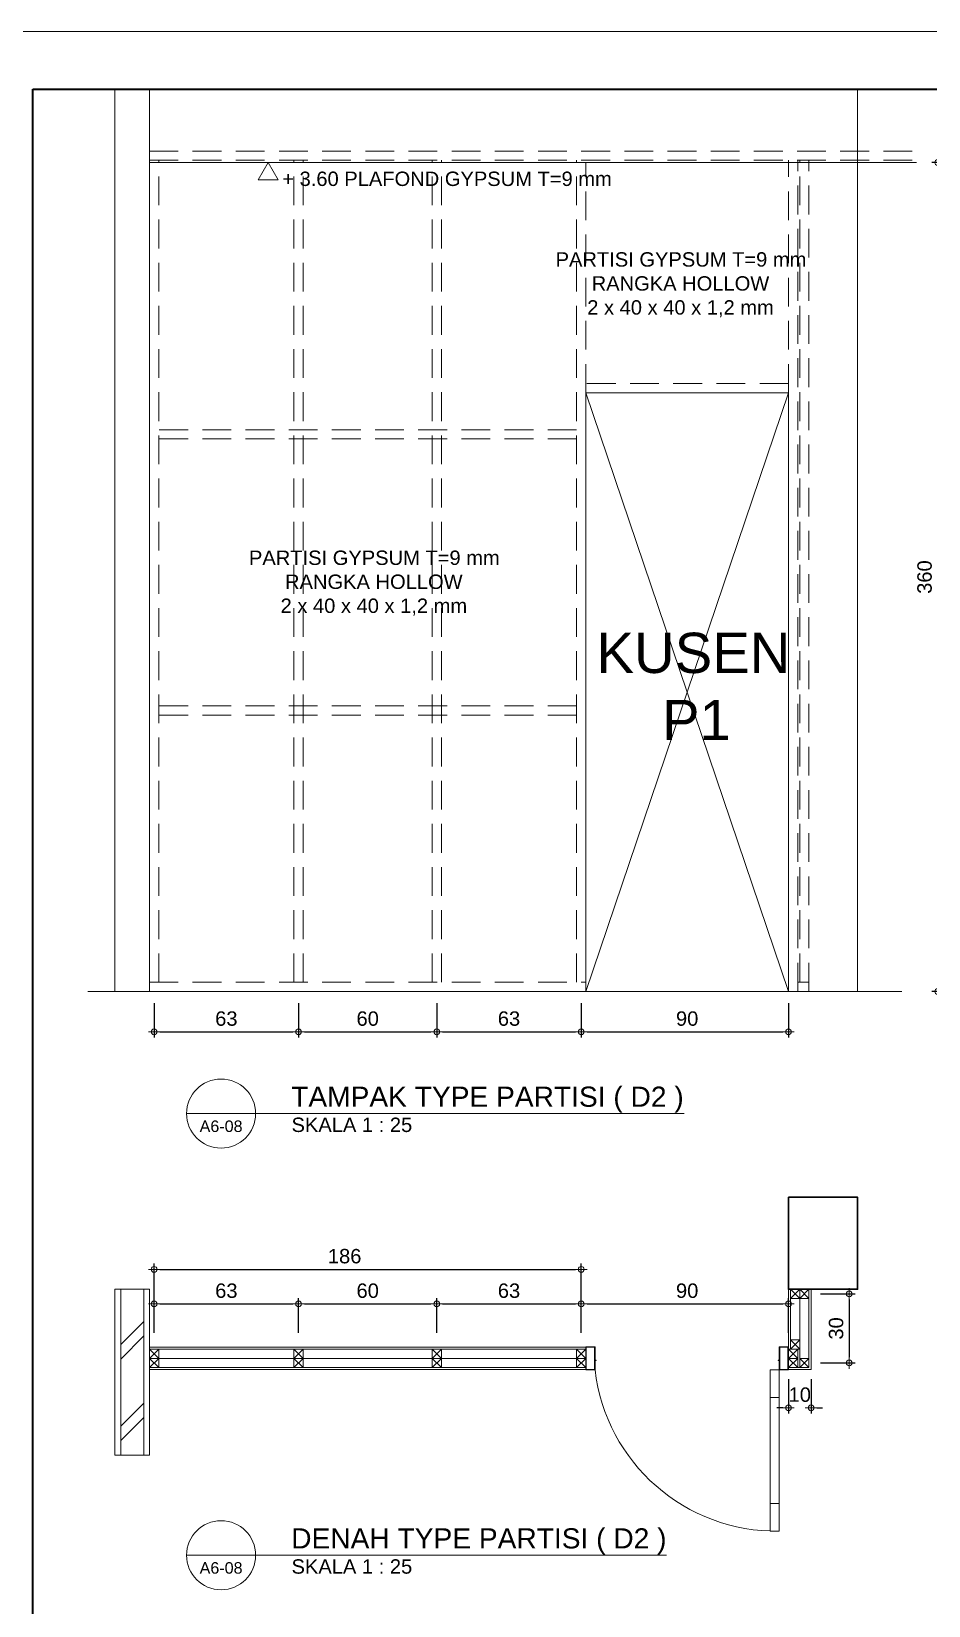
# Model space of a CAD drawing. Header units: millimetres. Extents: x -11 to 1625, y -267 to 195.
# Drawn here: x 996.19 to 1011.78, y -239.34 to -212 of the extents above; entities that cross this region are included whole.
import ezdxf
from ezdxf.enums import TextEntityAlignment as Align

# ---------------------------------------------------------------- set-up
doc = ezdxf.new("R2010")
doc.units = ezdxf.units.MM
doc.linetypes.add('HIDDEN', pattern=[0.375, 0.25, -0.125])
for name, color, linetype, lineweight in [('ars', 11, 'Continuous', 5), ('dinding', 5, 'Continuous', 15), ('GRS KOP', 1, 'Continuous', 35), ('KOLOM', 1, 'Continuous', 30), ('kop', 7, 'Continuous', 20), ('kus', 63, 'Continuous', 15), ('lan', 7, 'Continuous', 15), ('not', 7, 'Continuous', 20), ('PARTISI', 190, 'Continuous', 9), ('u', 6, 'Continuous', 20)]:
    doc.layers.add(name, color=color, linetype=linetype, lineweight=lineweight)
doc.styles.add('BARU', font='complex.shx')
doc.styles.add('S', font='SIMPLEX', dxfattribs={"width": 1.1})
doc.styles.get("Standard").update_dxf_attribs({"font": 'ARIALUNI.TTF'})
doc.dimstyles.new('SK-25', dxfattribs={"dimtxt": 0.25, "dimasz": 0.1, "dimexe": 0.1, "dimexo": 0, "dimgap": 0.1, "dimtad": 1, "dimdec": 0, "dimlfac": 25, "dimzin": 12, "dimdsep": 46, "dimtxsty": 'Standard', "dimblk": 'BULAT', "dimcen": 0.1, "dimclrd": 256, "dimadec": 0, "dimazin": 3, "dimtfac": 1, "dimtdec": 0, "dimtofl": 0, "dimtmove": 0, "dimatfit": 3, "dimldrblk": 'BULAT', "dimfxl": 0, "dimtolj": 1, "dimtzin": 0, "dimarcsym": 0})

# ---------------------------------------------------------------- blocks, each defined once
blk = doc.blocks.new('kop')
at = {"layer": 'GRS KOP'}
blk.add_lwpolyline([(1, 54), (83, 54), (83, 1), (1, 1)], close=True, dxfattribs=at)
at = {"layer": 'kop', "color": 7}
blk.add_line((84, 55), (0, 55), dxfattribs=at)
at = {"layer": 'kop', "style": 'BARU', "flags": 4}
for p, height in [((73.8, 5.4), 0.35), ((80.303, 5.382), 0.25), ((73.8, 4.9), 0.35), ((80.303, 4.882), 0.25), ((73.8, 4.4), 0.35), ((80.303, 4.382), 0.25)]:
    blk.add_attdef('-', p, '', height=height, dxfattribs=at)
at = {"layer": 'kop', "flags": 4}
for tag, p in [('AR-00', (78.057, 2.648)), ('00', (81.238, 2.647))]:
    blk.add_attdef(tag, text='', height=0.35, dxfattribs=at).set_placement(p, align=Align.MIDDLE)
blk = doc.blocks.new('K1')
at = {"layer": 'KOLOM'}
blk.add_lwpolyline([(0.2, 0.15), (-0.2, 0.15), (-0.2, -0.15), (0.2, -0.15), (0.2, 0.15)], dxfattribs=at)
blk = doc.blocks.new('Ndtpd')
blk.add_line((0.747, 0), (-0.747, 0))
blk.add_circle((0, 0), 0.747)
at = {"flags": 4}
for tag, height, p in [('NO', 0.5, (0, 0.148)), ('NOLBR', 0.3, (0, -0.398))]:
    blk.add_attdef(tag, text='', height=height, dxfattribs=at).set_placement(p, align=Align.CENTER)
for tag, p, height in [('NDTPD', (1.516, 0.148), 0.5), ('SKALA', (1.523, -0.398), 0.3)]:
    blk.add_attdef(tag, p, '', height=height, dxfattribs=at)
blk = doc.blocks.new('BULAT')
for p, q in [((-1, 0), (1, 0)), ((0, -1), (0, 1))]:
    blk.add_line(p, q)
blk.add_circle((0, 0), 0.5)
blk = doc.blocks.new('*D2217')
at = {"layer": 'Defpoints', "color": 0, "ltscale": 0.15}
for p in [(1009.899, -233.931), (1009.899, -235.131), (1010.399, -235.131)]:
    blk.add_point(p, dxfattribs=at)
at = {"layer": 'u', "color": 0, "lineweight": -2, "ltscale": 0.15}
for p, q in [((1009.899, -233.931), (1010.499, -233.931)), ((1009.899, -235.131), (1010.499, -235.131))]:
    blk.add_line(p, q, dxfattribs=at)
at = {"layer": 'u', "lineweight": -2, "ltscale": 0.15}
blk.add_line((1010.399, -234.031), (1010.399, -235.031), dxfattribs=at)
at = {"layer": 'u', "lineweight": -2, "ltscale": 0.15, "xscale": 0.1, "yscale": 0.1, "zscale": 0.1}
for p, rotation in [((1010.399, -233.931), 90), ((1010.399, -235.131), 270)]:
    blk.add_blockref('BULAT', p, dxfattribs=dict(at, rotation=rotation))
at = {"layer": 'u', "color": 0, "ltscale": 0.15, "insert": (1010.171, -234.531), "char_height": 0.25, "attachment_point": 5, "rotation": 90}
blk.add_mtext('\\A1;30', dxfattribs=at)
blk = doc.blocks.new('*D2218')
at = {"layer": 'Defpoints', "color": 0, "ltscale": 0.15}
for p in [(1005.743, -233.505), (998.323, -234.005), (1005.743, -234.005)]:
    blk.add_point(p, dxfattribs=at)
at = {"layer": 'u', "color": 0, "lineweight": -2, "ltscale": 0.15}
for p, q in [((998.323, -234.005), (998.323, -233.405)), ((1005.743, -234.005), (1005.743, -233.405))]:
    blk.add_line(p, q, dxfattribs=at)
at = {"layer": 'u', "lineweight": -2, "ltscale": 0.15}
blk.add_line((998.423, -233.505), (1005.643, -233.505), dxfattribs=at)
at = {"layer": 'u', "lineweight": -2, "ltscale": 0.15, "xscale": 0.1, "yscale": 0.1, "zscale": 0.1, "rotation": 180}
blk.add_blockref('BULAT', (998.323, -233.505), dxfattribs=at)
at = {"layer": 'u', "lineweight": -2, "ltscale": 0.15, "xscale": 0.1, "yscale": 0.1, "zscale": 0.1}
blk.add_blockref('BULAT', (1005.743, -233.505), dxfattribs=at)
at = {"layer": 'u', "color": 0, "ltscale": 0.15, "insert": (1001.633, -233.277), "char_height": 0.25, "attachment_point": 5}
blk.add_mtext('\\A1;186', dxfattribs=at)
blk = doc.blocks.new('*D2219')
at = {"layer": 'Defpoints', "color": 0, "ltscale": 0.15}
for p in [(1003.233, -234.105), (1000.833, -234.605), (1003.233, -234.605)]:
    blk.add_point(p, dxfattribs=at)
at = {"layer": 'u', "color": 0, "lineweight": -2, "ltscale": 0.15}
for p, q in [((1000.833, -234.605), (1000.833, -234.005)), ((1003.233, -234.605), (1003.233, -234.005))]:
    blk.add_line(p, q, dxfattribs=at)
at = {"layer": 'u', "lineweight": -2, "ltscale": 0.15}
blk.add_line((1000.933, -234.105), (1003.133, -234.105), dxfattribs=at)
at = {"layer": 'u', "lineweight": -2, "ltscale": 0.15, "xscale": 0.1, "yscale": 0.1, "zscale": 0.1, "rotation": 180}
blk.add_blockref('BULAT', (1000.833, -234.105), dxfattribs=at)
at = {"layer": 'u', "lineweight": -2, "ltscale": 0.15, "xscale": 0.1, "yscale": 0.1, "zscale": 0.1}
blk.add_blockref('BULAT', (1003.233, -234.105), dxfattribs=at)
at = {"layer": 'u', "color": 0, "ltscale": 0.15, "insert": (1002.033, -233.877), "char_height": 0.25, "attachment_point": 5}
blk.add_mtext('\\A1;60', dxfattribs=at)
blk = doc.blocks.new('*D2220')
at = {"layer": 'Defpoints', "color": 0, "ltscale": 0.15}
for p in [(1005.743, -234.105), (1003.233, -234.605), (1005.743, -234.605)]:
    blk.add_point(p, dxfattribs=at)
at = {"layer": 'u', "color": 0, "lineweight": -2, "ltscale": 0.15}
for p, q in [((1003.233, -234.605), (1003.233, -234.005)), ((1005.743, -234.605), (1005.743, -234.005))]:
    blk.add_line(p, q, dxfattribs=at)
at = {"layer": 'u', "lineweight": -2, "ltscale": 0.15}
blk.add_line((1003.333, -234.105), (1005.643, -234.105), dxfattribs=at)
at = {"layer": 'u', "lineweight": -2, "ltscale": 0.15, "xscale": 0.1, "yscale": 0.1, "zscale": 0.1, "rotation": 180}
blk.add_blockref('BULAT', (1003.233, -234.105), dxfattribs=at)
at = {"layer": 'u', "lineweight": -2, "ltscale": 0.15, "xscale": 0.1, "yscale": 0.1, "zscale": 0.1}
blk.add_blockref('BULAT', (1005.743, -234.105), dxfattribs=at)
at = {"layer": 'u', "color": 0, "ltscale": 0.15, "insert": (1004.488, -233.877), "char_height": 0.25, "attachment_point": 5}
blk.add_mtext('\\A1;63', dxfattribs=at)
blk = doc.blocks.new('*D2221')
at = {"layer": 'Defpoints', "color": 0, "ltscale": 0.15}
for p in [(1000.833, -234.105), (998.323, -234.605), (1000.833, -234.605)]:
    blk.add_point(p, dxfattribs=at)
at = {"layer": 'u', "color": 0, "lineweight": -2, "ltscale": 0.15}
for p, q in [((998.323, -234.605), (998.323, -234.005)), ((1000.833, -234.605), (1000.833, -234.005))]:
    blk.add_line(p, q, dxfattribs=at)
at = {"layer": 'u', "lineweight": -2, "ltscale": 0.15}
blk.add_line((998.423, -234.105), (1000.733, -234.105), dxfattribs=at)
at = {"layer": 'u', "lineweight": -2, "ltscale": 0.15, "xscale": 0.1, "yscale": 0.1, "zscale": 0.1, "rotation": 180}
blk.add_blockref('BULAT', (998.323, -234.105), dxfattribs=at)
at = {"layer": 'u', "lineweight": -2, "ltscale": 0.15, "xscale": 0.1, "yscale": 0.1, "zscale": 0.1}
blk.add_blockref('BULAT', (1000.833, -234.105), dxfattribs=at)
at = {"layer": 'u', "color": 0, "ltscale": 0.15, "insert": (999.578, -233.877), "char_height": 0.25, "attachment_point": 5}
blk.add_mtext('\\A1;63', dxfattribs=at)
blk = doc.blocks.new('*D2222')
at = {"layer": 'Defpoints', "color": 0, "ltscale": 0.15}
for p in [(1009.343, -234.105), (1005.743, -234.605), (1009.343, -234.605)]:
    blk.add_point(p, dxfattribs=at)
at = {"layer": 'u', "color": 0, "lineweight": -2, "ltscale": 0.15}
for p, q in [((1005.743, -234.605), (1005.743, -234.005)), ((1009.343, -234.605), (1009.343, -234.005))]:
    blk.add_line(p, q, dxfattribs=at)
at = {"layer": 'u', "lineweight": -2, "ltscale": 0.15}
blk.add_line((1005.843, -234.105), (1009.243, -234.105), dxfattribs=at)
at = {"layer": 'u', "lineweight": -2, "ltscale": 0.15, "xscale": 0.1, "yscale": 0.1, "zscale": 0.1, "rotation": 180}
blk.add_blockref('BULAT', (1005.743, -234.105), dxfattribs=at)
at = {"layer": 'u', "lineweight": -2, "ltscale": 0.15, "xscale": 0.1, "yscale": 0.1, "zscale": 0.1}
blk.add_blockref('BULAT', (1009.343, -234.105), dxfattribs=at)
at = {"layer": 'u', "color": 0, "ltscale": 0.15, "insert": (1007.583, -233.877), "char_height": 0.25, "attachment_point": 5}
blk.add_mtext('\\A1;90', dxfattribs=at)
blk = doc.blocks.new('*D2223')
at = {"layer": 'Defpoints', "color": 0, "ltscale": 0.15}
for p in [(1000.833, -228.878), (1003.233, -228.878), (1003.233, -229.378)]:
    blk.add_point(p, dxfattribs=at)
at = {"layer": 'u', "color": 0, "lineweight": -2, "ltscale": 0.15}
for p, q in [((1000.833, -228.878), (1000.833, -229.478)), ((1003.233, -228.878), (1003.233, -229.478))]:
    blk.add_line(p, q, dxfattribs=at)
at = {"layer": 'u', "lineweight": -2, "ltscale": 0.15}
blk.add_line((1000.933, -229.378), (1003.133, -229.378), dxfattribs=at)
at = {"layer": 'u', "lineweight": -2, "ltscale": 0.15, "xscale": 0.1, "yscale": 0.1, "zscale": 0.1, "rotation": 180}
blk.add_blockref('BULAT', (1000.833, -229.378), dxfattribs=at)
at = {"layer": 'u', "lineweight": -2, "ltscale": 0.15, "xscale": 0.1, "yscale": 0.1, "zscale": 0.1}
blk.add_blockref('BULAT', (1003.233, -229.378), dxfattribs=at)
at = {"layer": 'u', "color": 0, "ltscale": 0.15, "insert": (1002.033, -229.15), "char_height": 0.25, "attachment_point": 5}
blk.add_mtext('\\A1;60', dxfattribs=at)
blk = doc.blocks.new('*D2224')
at = {"layer": 'Defpoints', "color": 0, "ltscale": 0.15}
for p in [(1003.233, -228.878), (1005.743, -228.878), (1005.743, -229.378)]:
    blk.add_point(p, dxfattribs=at)
at = {"layer": 'u', "color": 0, "lineweight": -2, "ltscale": 0.15}
for p, q in [((1003.233, -228.878), (1003.233, -229.478)), ((1005.743, -228.878), (1005.743, -229.478))]:
    blk.add_line(p, q, dxfattribs=at)
at = {"layer": 'u', "lineweight": -2, "ltscale": 0.15}
blk.add_line((1003.333, -229.378), (1005.643, -229.378), dxfattribs=at)
at = {"layer": 'u', "lineweight": -2, "ltscale": 0.15, "xscale": 0.1, "yscale": 0.1, "zscale": 0.1, "rotation": 180}
blk.add_blockref('BULAT', (1003.233, -229.378), dxfattribs=at)
at = {"layer": 'u', "lineweight": -2, "ltscale": 0.15, "xscale": 0.1, "yscale": 0.1, "zscale": 0.1}
blk.add_blockref('BULAT', (1005.743, -229.378), dxfattribs=at)
at = {"layer": 'u', "color": 0, "ltscale": 0.15, "insert": (1004.488, -229.15), "char_height": 0.25, "attachment_point": 5}
blk.add_mtext('\\A1;63', dxfattribs=at)
blk = doc.blocks.new('*D2225')
at = {"layer": 'Defpoints', "color": 0, "ltscale": 0.15}
for p in [(998.323, -228.878), (1000.833, -228.878), (1000.833, -229.378)]:
    blk.add_point(p, dxfattribs=at)
at = {"layer": 'u', "color": 0, "lineweight": -2, "ltscale": 0.15}
for p, q in [((998.323, -228.878), (998.323, -229.478)), ((1000.833, -228.878), (1000.833, -229.478))]:
    blk.add_line(p, q, dxfattribs=at)
at = {"layer": 'u', "lineweight": -2, "ltscale": 0.15}
blk.add_line((998.423, -229.378), (1000.733, -229.378), dxfattribs=at)
at = {"layer": 'u', "lineweight": -2, "ltscale": 0.15, "xscale": 0.1, "yscale": 0.1, "zscale": 0.1, "rotation": 180}
blk.add_blockref('BULAT', (998.323, -229.378), dxfattribs=at)
at = {"layer": 'u', "lineweight": -2, "ltscale": 0.15, "xscale": 0.1, "yscale": 0.1, "zscale": 0.1}
blk.add_blockref('BULAT', (1000.833, -229.378), dxfattribs=at)
at = {"layer": 'u', "color": 0, "ltscale": 0.15, "insert": (999.578, -229.15), "char_height": 0.25, "attachment_point": 5}
blk.add_mtext('\\A1;63', dxfattribs=at)
blk = doc.blocks.new('*D2226')
at = {"layer": 'Defpoints', "color": 0, "ltscale": 0.15}
for p in [(1005.743, -228.878), (1009.343, -228.878), (1009.343, -229.378)]:
    blk.add_point(p, dxfattribs=at)
at = {"layer": 'u', "color": 0, "lineweight": -2, "ltscale": 0.15}
for p, q in [((1005.743, -228.878), (1005.743, -229.478)), ((1009.343, -228.878), (1009.343, -229.478))]:
    blk.add_line(p, q, dxfattribs=at)
at = {"layer": 'u', "lineweight": -2, "ltscale": 0.15}
blk.add_line((1005.843, -229.378), (1009.243, -229.378), dxfattribs=at)
at = {"layer": 'u', "lineweight": -2, "ltscale": 0.15, "xscale": 0.1, "yscale": 0.1, "zscale": 0.1, "rotation": 180}
blk.add_blockref('BULAT', (1005.743, -229.378), dxfattribs=at)
at = {"layer": 'u', "lineweight": -2, "ltscale": 0.15, "xscale": 0.1, "yscale": 0.1, "zscale": 0.1}
blk.add_blockref('BULAT', (1009.343, -229.378), dxfattribs=at)
at = {"layer": 'u', "color": 0, "ltscale": 0.15, "insert": (1007.583, -229.15), "char_height": 0.25, "attachment_point": 5}
blk.add_mtext('\\A1;90', dxfattribs=at)
blk = doc.blocks.new('*D2227')
at = {"layer": 'Defpoints', "color": 0, "ltscale": 0.15}
for p in [(1009.343, -235.411), (1009.735, -235.411), (1009.343, -235.911)]:
    blk.add_point(p, dxfattribs=at)
at = {"layer": 'u', "color": 0, "lineweight": -2, "ltscale": 0.15}
for p, q in [((1009.343, -235.411), (1009.343, -236.011)), ((1009.735, -235.411), (1009.735, -236.011))]:
    blk.add_line(p, q, dxfattribs=at)
at = {"layer": 'u', "lineweight": -2, "ltscale": 0.15}
for p, q in [((1009.243, -235.911), (1009.143, -235.911)), ((1009.835, -235.911), (1009.935, -235.911))]:
    blk.add_line(p, q, dxfattribs=at)
at = {"layer": 'u', "lineweight": -2, "ltscale": 0.15, "xscale": 0.1, "yscale": 0.1, "zscale": 0.1}
blk.add_blockref('BULAT', (1009.343, -235.911), dxfattribs=at)
at = {"layer": 'u', "lineweight": -2, "ltscale": 0.15, "xscale": 0.1, "yscale": 0.1, "zscale": 0.1, "rotation": 180}
blk.add_blockref('BULAT', (1009.735, -235.911), dxfattribs=at)
at = {"layer": 'u', "color": 0, "ltscale": 0.15, "insert": (1009.539, -235.683), "char_height": 0.25, "attachment_point": 5}
blk.add_mtext('\\A1;10', dxfattribs=at)
blk = doc.blocks.new('PEILA')
blk.add_lwpolyline([(-0.188, -0.325), (0.188, -0.325), (0, 0)], close=True)
at = {"style": 'S', "width": 1.1, "flags": 4}
blk.add_attdef('CAT', (0.265, -0.289), '', height=0.2, dxfattribs=at)
blk = doc.blocks.new('*D2434')
at = {"layer": 'Defpoints', "color": 0, "ltscale": 0.15}
for p in [(1012.435, -214.278), (1011.935, -228.678), (1012.435, -228.678)]:
    blk.add_point(p, dxfattribs=at)
at = {"layer": 'u', "color": 0, "lineweight": -2, "ltscale": 0.15}
for p, q in [((1012.435, -214.278), (1011.835, -214.278)), ((1012.435, -228.678), (1011.835, -228.678))]:
    blk.add_line(p, q, dxfattribs=at)
at = {"layer": 'u', "lineweight": -2, "ltscale": 0.15}
blk.add_line((1011.935, -214.378), (1011.935, -228.578), dxfattribs=at)
at = {"layer": 'u', "lineweight": -2, "ltscale": 0.15, "xscale": 0.1, "yscale": 0.1, "zscale": 0.1}
for p, rotation in [((1011.935, -214.278), 90), ((1011.935, -228.678), 270)]:
    blk.add_blockref('BULAT', p, dxfattribs=dict(at, rotation=rotation))
at = {"layer": 'u', "color": 0, "ltscale": 0.15, "insert": (1011.708, -221.478), "char_height": 0.25, "attachment_point": 5, "rotation": 90}
blk.add_mtext('\\A1;360', dxfattribs=at)

msp = doc.modelspace()

# ---------------------------------------------------------------- hatches: boundary and pattern name
at = {"layer": 'ars'}
h = msp.add_hatch(dxfattribs=at)
h.set_pattern_fill('TEMBOK', color=256)
h.set_pattern_definition([(45, (1043.9426, -272.051), (-0.707107, 0.707107), []), (45, (1044.1926, -272.051), (-0.707107, 0.707107), [])])
h.paths.add_polyline_path([(998.1426445, -236.7310398), (998.1426445, -233.8510398), (997.7426445, -233.8510398), (997.7426445, -236.7310398)])

# ---------------------------------------------------------------- linework, layer by layer
for p, q in [((1011.5661876, -214.2775377), (998.2426445, -214.2775377)), ((1009.3426445, -234.8550398), (1009.3426445, -233.8510398)), ((1009.3786445, -233.8510398), (1009.5386445, -234.0110398)), ((1009.3786445, -234.0110398), (1009.5386445, -233.8510398)), ((1009.5386445, -234.0110398), (1009.6986445, -233.8510398)), ((1009.5386445, -233.8510398), (1009.6986445, -234.0110398)), ((1009.7346445, -235.2470398), (1009.7346445, -233.8510398)), ((1005.8226445, -234.8550398), (998.2426445, -234.8550398)), ((998.4026445, -234.8910398), (998.2426445, -235.0510398)), ((998.2426445, -234.8910398), (998.4026445, -235.0510398)), ((1000.9126445, -234.8910398), (1000.7526445, -235.0510398)), ((1000.7526445, -234.8910398), (1000.9126445, -235.0510398)), ((1003.3126445, -234.8910398), (1003.1526445, -235.0510398)), ((1003.1526445, -234.8910398), (1003.3126445, -235.0510398)), ((1005.6626445, -234.8910398), (1005.8226445, -235.0510398)), ((1005.8226445, -234.8910398), (1005.6626445, -235.0510398)), ((1009.5026445, -234.8910398), (1009.3426445, -235.0510398)), ((1009.3426445, -234.8910398), (1009.5026445, -235.0510398)), ((1009.3786445, -234.8910398), (1009.5386445, -234.7310398)), ((1009.3786445, -234.7310398), (1009.5386445, -234.8910398)), ((998.2426445, -235.0510398), (998.4026445, -235.2110398)), ((998.4026445, -235.0510398), (998.2426445, -235.2110398)), ((1000.7526445, -235.0510398), (1000.9126445, -235.2110398)), ((1000.9126445, -235.0510398), (1000.7526445, -235.2110398)), ((1003.1526445, -235.0510398), (1003.3126445, -235.2110398)), ((1003.3126445, -235.0510398), (1003.1526445, -235.2110398)), ((1005.8226445, -235.0510398), (1005.6626445, -235.2110398)), ((1005.6626445, -235.0510398), (1005.8226445, -235.2110398)), ((1009.3426445, -235.0510398), (1009.5026445, -235.2110398)), ((1009.5026445, -235.0510398), (1009.3426445, -235.2110398)), ((1009.5386445, -235.0510398), (1009.6986445, -235.2110398)), ((1009.5386445, -235.2110398), (1009.6986445, -235.0510398)), ((1005.8226445, -235.2470398), (998.2426445, -235.2470398)), ((1009.3426445, -235.2470398), (1009.7346445, -235.2470398))]:
    msp.add_line(p, q, dxfattribs=at)
msp.add_lwpolyline([(998.1426445, -236.7310398), (998.1426445, -233.8510398), (997.7426445, -233.8510398), (997.7426445, -236.7310398)], close=True, dxfattribs=at)
at = {"layer": 'dinding'}
for p, q in [((997.6426445, -228.6775377), (997.6426445, -213)), ((998.2426445, -228.6775377), (998.2426445, -213)), ((1010.5426445, -228.6775377), (1010.5426445, -213))]:
    msp.add_line(p, q, dxfattribs=at)
msp.add_lwpolyline([(998.2426445, -236.7310398), (998.2426445, -233.8510398), (997.6426445, -233.8510398), (997.6426445, -236.7310398)], close=True, dxfattribs=at)
at = {"layer": 'kus'}
for p, q in [((1005.8226445, -228.6775377), (1005.8226445, -218.2775377)), ((1009.3426445, -218.2775377), (1005.8226445, -218.2775377)), ((1005.8226445, -228.6775377), (1009.3426445, -218.2775377)), ((1005.8226445, -218.2775377), (1009.3426445, -228.6775377)), ((1009.3426445, -228.6775377), (1009.3426445, -218.2775377))]:
    msp.add_line(p, q, dxfattribs=at)
for points in [[(1006.0021978, -235.0910398), (1005.9826445, -235.0910398), (1005.9826445, -235.0968491), (1005.9826445, -235.2510398), (1005.8226445, -235.2510398), (1005.8226445, -234.8510398), (1005.9826445, -234.8510398), (1005.9826445, -235.0770156), (1006.0021978, -235.0840507)], [(1005.9746445, -234.8590398), (1005.8306445, -234.8590398), (1005.8306445, -235.2430398), (1005.9746445, -235.2430398)], [(1009.1630912, -235.0910398), (1009.1826445, -235.0910398), (1009.1826445, -235.0968491), (1009.1826445, -235.2510398), (1009.3426445, -235.2510398), (1009.3426445, -234.8510398), (1009.1826445, -234.8510398), (1009.1826445, -235.0770156), (1009.1630912, -235.0840507)], [(1009.1906445, -234.8590398), (1009.3346445, -234.8590398), (1009.3346445, -235.2430398), (1009.1906445, -235.2430398)], [(1009.1826445, -235.2510398), (1009.0226445, -235.2510398), (1009.0226445, -235.7310398), (1009.1826445, -235.7310398)], [(1009.1826445, -237.5710398), (1009.0226445, -237.5710398), (1009.0226445, -235.7310398), (1009.1826445, -235.7310398)], [(1009.1826445, -238.0510398), (1009.0226445, -238.0510398), (1009.0226445, -237.5710398), (1009.1826445, -237.5710398)]]:
    msp.add_lwpolyline(points, close=True, dxfattribs=at)
msp.add_lwpolyline([(1005.9826445, -235.2510398, 0.3857430684), (1009.1826445, -238.0510398, 1.3032253728)], format="xyb", dxfattribs=at)
at = {"layer": 'lan'}
msp.add_line((997.1713321, -228.6775377), (1011.3136366, -228.6775377), dxfattribs=at)
at = {"layer": 'not'}
for p, q in [((1000.0868965, -230.7986673), (1007.5323344, -230.7986673)), ((1000.0868965, -238.4716405), (1007.2248656, -238.4716405))]:
    msp.add_line(p, q, dxfattribs=at)
at = {"layer": 'PARTISI', "linetype": 'HIDDEN', "ltscale": 2}
for p, q in [((998.2426445, -214.0775377), (1011.5661876, -214.0775377)), ((998.2426445, -214.2375377), (1011.5661876, -214.2375377)), ((998.4026445, -228.5175377), (998.4026445, -214.2375377)), ((1000.7526445, -228.5175377), (1000.7526445, -214.2375377)), ((1000.9126445, -228.5175377), (1000.9126445, -214.2375377)), ((1003.1526445, -228.5175377), (1003.1526445, -214.2375377)), ((1003.3126445, -228.5175377), (1003.3126445, -214.2375377)), ((1005.6626445, -228.5175377), (1005.6626445, -214.2375377)), ((1005.8226445, -218.2775377), (1005.8226445, -214.2775377)), ((1009.3426445, -218.2775377), (1009.3426445, -214.2375377)), ((1009.5026445, -228.6775377), (1009.5026445, -214.2375377)), ((1009.5386445, -228.5175377), (1009.5386445, -214.2375377)), ((1009.6986445, -228.6775377), (1009.6986445, -214.2375377)), ((1009.3426445, -218.1175377), (1005.8226445, -218.1175377)), ((1005.6626445, -218.9175377), (998.4026445, -218.9175377)), ((1005.6626445, -219.0775377), (998.4026445, -219.0775377)), ((1005.6626445, -223.7175377), (998.4026445, -223.7175377)), ((1005.6626445, -223.8775377), (998.4026445, -223.8775377)), ((998.2426445, -228.5175377), (1005.8226445, -228.5175377))]:
    msp.add_line(p, q, dxfattribs=at)
at = {"layer": 'PARTISI', "linetype": 'HIDDEN'}
msp.add_line((1009.5026445, -228.5175377), (1009.6986445, -228.5175377), dxfattribs=at)
at = {"layer": 'PARTISI'}
for p, q in [((1009.3786445, -234.8910398), (1009.3786445, -233.8510398)), ((1009.3786445, -234.0110398), (1009.6986445, -234.0110398)), ((1009.5386445, -235.2110398), (1009.5386445, -233.8510398)), ((1009.6986445, -235.2110398), (1009.6986445, -233.8510398)), ((1005.8226445, -234.8910398), (998.2426445, -234.8910398)), ((998.4026445, -235.2110398), (998.4026445, -234.8910398)), ((1000.7526445, -235.2110398), (1000.7526445, -234.8910398)), ((1000.9126445, -235.2110398), (1000.9126445, -234.8910398)), ((1003.1526445, -235.2110398), (1003.1526445, -234.8910398)), ((1003.3126445, -235.2110398), (1003.3126445, -234.8910398)), ((1005.6626445, -235.2110398), (1005.6626445, -234.8910398)), ((1009.3426445, -234.8910398), (1009.5026445, -234.8910398)), ((1009.3786445, -234.7310398), (1009.5386445, -234.7310398)), ((1009.3826445, -234.8910398), (1009.5386445, -234.8910398)), ((1009.5026445, -235.2110398), (1009.5026445, -234.8910398)), ((1005.8226445, -235.0510398), (998.2426445, -235.0510398)), ((1009.3426445, -235.0510398), (1009.5026445, -235.0510398)), ((1009.5386445, -235.0510398), (1009.6986445, -235.0510398)), ((1005.8226445, -235.2110398), (998.2426445, -235.2110398)), ((1009.3426445, -235.2110398), (1009.6986445, -235.2110398))]:
    msp.add_line(p, q, dxfattribs=at)

# ---------------------------------------------------------------- block references
at = {"layer": 'KOLOM', "xscale": 4, "yscale": 4, "zscale": 4, "rotation": 90}
msp.add_blockref('K1', (1009.9426445, -233.0510398), dxfattribs=at)
at = {"layer": 'kop'}
msp.add_blockref('kop', (995.2141622, -267), dxfattribs=at)
at = {"layer": 'not'}
ref = msp.add_blockref('PEILA', (1000.3058308, -214.2775377), dxfattribs=dict(at, xscale=0.9237604307034012, yscale=0.9237604307034012, zscale=0.9237604307034012))
ref.add_attrib('CAT', '+ 3.60 PLAFOND GYPSUM T=9 mm', (1000.5491761, -214.6840896), dxfattribs={"layer": '0', "height": 0.25, "flags": 4})
ref = msp.add_blockref('Ndtpd', (999.4868965, -230.7986673), dxfattribs=dict(at, xscale=0.803212851405533, yscale=0.803212851405533, zscale=0.803212851405533))
ref.add_attrib('NDTPD', 'TAMPAK TYPE PARTISI ( D2 )', (1000.7045812, -230.6801415), dxfattribs={"layer": '0', "height": 0.35, "flags": 4})
ref.add_attrib('NOLBR', 'A6-08', dxfattribs={"layer": '0', "height": 0.2, "flags": 4}).set_placement((999.4865693, -231.1186372), align=Align.CENTER)
ref.add_attrib('SKALA', 'SKALA 1 : 25', (1000.7103812, -231.1186372), dxfattribs={"layer": '0', "height": 0.25, "flags": 4})
ref = msp.add_blockref('Ndtpd', (999.4868965, -238.4716405), dxfattribs=dict(at, xscale=0.803212851405533, yscale=0.803212851405533, zscale=0.803212851405533))
ref.add_attrib('NDTPD', 'DENAH TYPE PARTISI ( D2 )', (1000.7045812, -238.3531147), dxfattribs={"layer": '0', "height": 0.35, "flags": 4})
ref.add_attrib('NOLBR', 'A6-08', dxfattribs={"layer": '0', "height": 0.2, "flags": 4}).set_placement((999.4865693, -238.7916104), align=Align.CENTER)
ref.add_attrib('SKALA', 'SKALA 1 : 25', (1000.7103812, -238.7916104), dxfattribs={"layer": '0', "height": 0.25, "flags": 4})

# ---------------------------------------------------------------- texts
at = {"layer": 'not', "attachment_point": 1}
for s, width, insert, char_height in [('\\pi0.035568;PARTISI GYPSUM T=9 mm\\P\\pi0.66227;RANGKA HOLLOW\\P\\pi0.58494;2 x 40 x 40 x 1,2 mm', 4.378435059, (1005.2620929, -215.8349843), 0.25), ('\\pi0.035568;PARTISI GYPSUM T=9 mm\\P\\pi0.66227;RANGKA HOLLOW\\P\\pi0.58494;2 x 40 x 40 x 1,2 mm', 4.378435059, (999.9350736, -221.0175967), 0.25), ('\\pi0.023545;KUSEN \\P\\pi1.1614;P1', 3.266325282, (1005.9843941, -222.4446409), 0.7)]:
    msp.add_mtext_dynamic_manual_height_columns(s, width=width, gutter_width=4.3707989, heights=[0], dxfattribs=dict(at, insert=insert, char_height=char_height))

# ---------------------------------------------------------------- dimensions: what is measured, and where the dimension line sits
at = {"layer": 'u', "ltscale": 0.15}
for base, p1, p2, angle, picture, middle in [((1011.9352589, -228.6775377), (1012.4352589, -214.2775377), (1012.4352589, -228.6775377), 270, '*D2434', (1011.9352589, -221.4775377)), ((1010.3986445, -235.1310398), (1009.8986445, -233.9310398), (1009.8986445, -235.1310398), 270, '*D2217', (1010.3986445, -234.5310398)), ((1009.3426445, -235.9110398), (1009.7346445, -235.4110398), (1009.3426445, -235.4110398), 180, '*D2227', (1009.5386445, -235.9110398))]:
    dim = msp.add_linear_dim(base=base, p1=p1, p2=p2, angle=angle, dimstyle='SK-25', dxfattribs=at)
    dim.commit()
    dim.dimension.update_dxf_attribs({"geometry": picture, "text_midpoint": middle, "dimtype": 160})
for base, p1, p2, picture, middle in [((1000.8326445, -229.3775377), (998.3226445, -228.8775377), (1000.8326445, -228.8775377), '*D2225', (999.5776445, -229.3775377)), ((1003.2326445, -229.3775377), (1000.8326445, -228.8775377), (1003.2326445, -228.8775377), '*D2223', (1002.0326445, -229.3775377)), ((1005.7426445, -229.3775377), (1003.2326445, -228.8775377), (1005.7426445, -228.8775377), '*D2224', (1004.4876445, -229.3775377)), ((1009.3426445, -229.3775377), (1005.7426445, -228.8775377), (1009.3426445, -228.8775377), '*D2226', (1007.5826445, -229.3775377)), ((1005.7426445004, -233.5050397837), (998.3226445003, -234.0050397837), (1005.7426445004, -234.0050397837), '*D2218', (1001.6326445003, -233.5050397837)), ((1000.8326445, -234.1050398), (998.3226445, -234.6050398), (1000.8326445, -234.6050398), '*D2221', (999.5776445, -234.1050398)), ((1003.2326445, -234.1050398), (1000.8326445, -234.6050398), (1003.2326445, -234.6050398), '*D2219', (1002.0326445, -234.1050398)), ((1005.7426445, -234.1050398), (1003.2326445, -234.6050398), (1005.7426445, -234.6050398), '*D2220', (1004.4876445, -234.1050398)), ((1009.3426445, -234.1050398), (1005.7426445, -234.6050398), (1009.3426445, -234.6050398), '*D2222', (1007.5826445, -234.1050398))]:
    dim = msp.add_linear_dim(base=base, p1=p1, p2=p2, dimstyle='SK-25', dxfattribs=at)
    dim.commit()
    dim.dimension.update_dxf_attribs({"geometry": picture, "text_midpoint": middle, "dimtype": 160})

doc.saveas('drawing.dxf')
